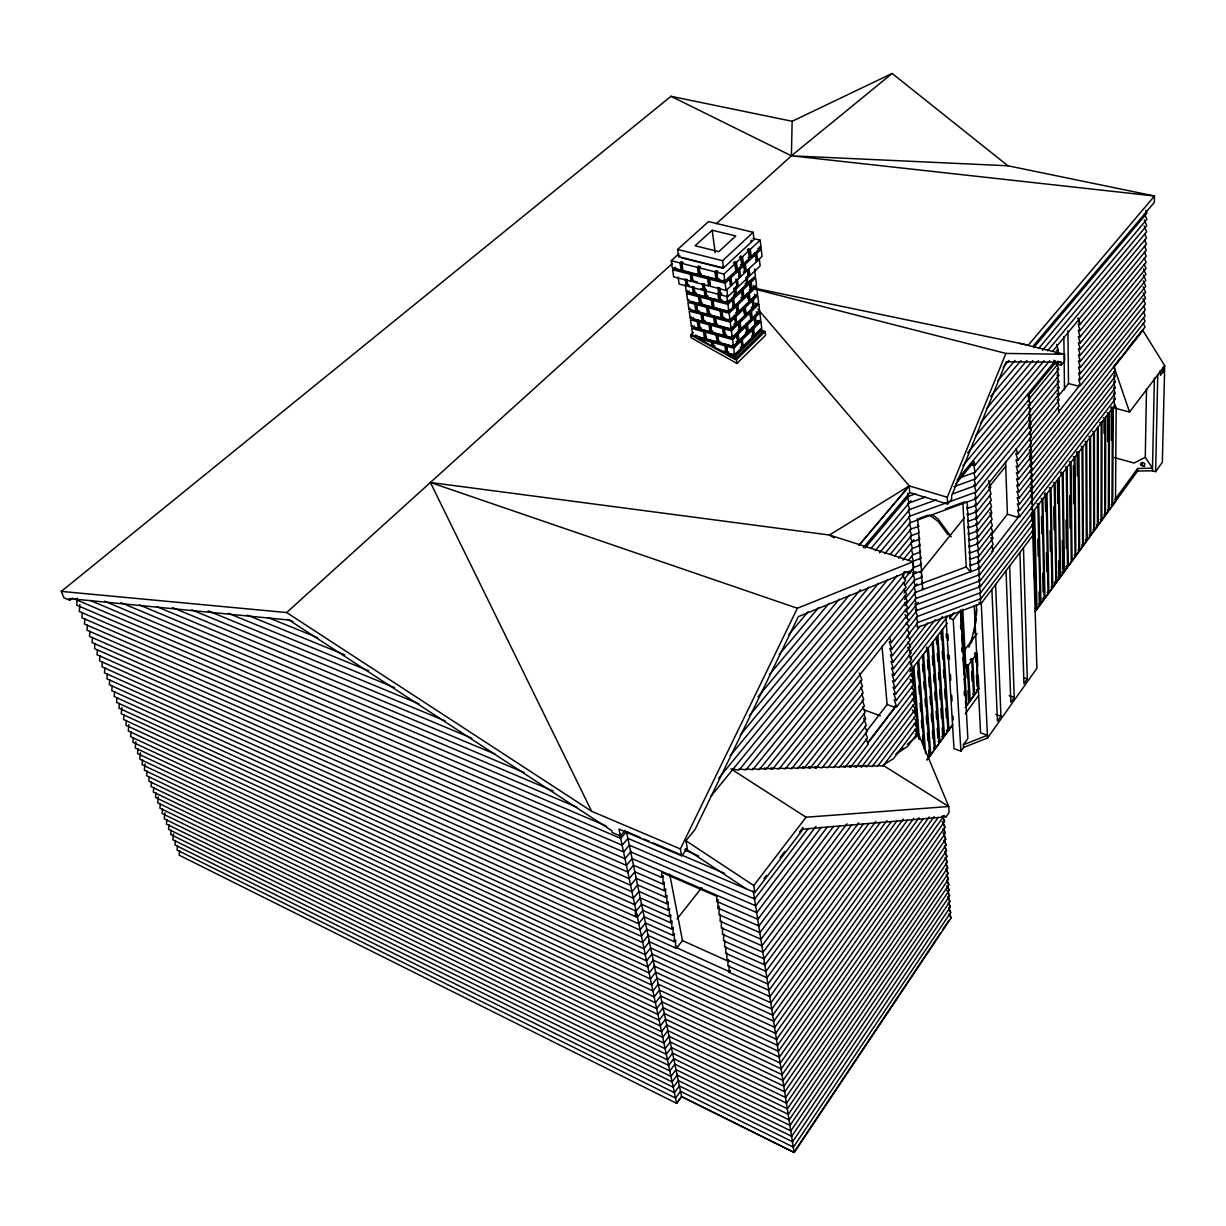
<?xml version="1.0" encoding="UTF-8"?>
<svg xmlns="http://www.w3.org/2000/svg" width="1226" height="1226" viewBox="0 0 1226 1226"><rect width="100%" height="100%" fill="white"/><g stroke="black" fill="none" stroke-linecap="round" stroke-linejoin="round"><path stroke-width="1.5" d="M1096.534 524.759L1098.174 525.234L1098.189 426.878M1100.182 519.747L1101.837 520.222L1101.975 421.943M1104.013 433.207L1104.044 419.936M1103.829 514.767L1105.469 515.242L1105.745 417.039M1107.691 441.59L1107.798 415.062M1107.446 509.817L1109.07 510.292L1109.499 412.166M1111.369 440.502L1111.538 406.863M1111.032 504.882L1112.672 505.357L1113.239 407.308M1127.491 348.996L1142.525 329.886L1164.7 365.654L1129.56 412.028L1115.078 408.227L1113.852 400.304M107.336 673.81L106.892 678.79L635.375 916.573L635.436 909.968M1035.051 611.667L1137.575 471.06L1137.621 468.485L1152.517 468.194L1145.268 457.313L1146.509 388.627M89.942 631.237L89.529 636.386L627.835 872.054L633.49 865.204L661.626 877.448L661.703 872.406L716.842 896.313L716.674 901.401L757.883 919.316L827.458 826.814M92.471 637.397L92.042 642.531L629.229 878.659L634.869 871.809L662.929 884.069L663.067 875.655L661.626 877.448M630.425 850.752L636.233 878.383L664.216 890.658L664.369 882.276L662.929 884.069M1141.973 462.509C1137.345 464.899 1144.563 467.872 1144.915 463.842C1140.9 459.581 1140.778 466.937 1144.869 466.416M1142.126 465.129L1142.172 462.57M97.467 649.657L97.038 654.745L632.003 891.762L637.597 884.911L665.503 897.202L665.657 888.865L664.216 890.658M99.95 655.741L99.521 660.799L633.367 898.244L638.945 891.409L666.775 903.715L666.929 895.409L665.503 897.202M102.432 661.795L101.988 666.821L634.731 904.696L640.279 897.861L668.047 910.182L668.216 901.922L666.775 903.715M635.987 877.54L641.612 904.282L669.319 916.619L669.473 908.389L668.047 910.182M109.773 679.771L109.329 684.736L636.723 922.902L638.777 923.485L644.202 916.726L671.771 929.093L671.925 920.941L670.515 922.734L642.884 910.382L641.367 903.347M112.194 685.702L111.75 690.636L638.056 929.216L640.11 929.783L645.52 923.025L673.013 935.407L673.166 927.3L671.771 929.093M114.616 691.602L114.156 696.521L639.374 935.484L641.428 936.051L646.822 929.293L674.239 941.691L674.407 933.614L673.013 935.407M642.639 909.493L648.11 935.53L675.465 947.943L675.633 939.913L674.239 941.691M1164.7 365.654L1162.34 462.309L1155.628 471.642L1152.455 470.769L1154.386 378.206M730.282 972.08L676.829 947.836L676.859 946.15L675.465 947.943M1033.426 345.839L1154.371 202.305L1154.494 195.991L1007.895 165.771L892.13 73.468L792.149 121.282L791.398 155.809L716.367 223.699M1155.628 471.642L1157.758 374.819M1160.547 371.126L1160.455 375.34L1163.198 371.723L1163.29 367.509M670.515 922.734L670.729 914.826L669.319 916.619M833.649 826.293L758.925 925.998L717.823 908.052L718.053 901.263M719.202 907.914L718.972 914.673L759.951 932.649L839.749 825.818M720.336 914.519L720.122 921.247L760.994 939.254L846.936 823.78M721.47 921.094L721.256 927.791L762.005 945.813L851.748 824.822M722.604 927.622L722.39 934.289L763.032 952.326L858.782 822.799M723.723 934.12L723.509 940.756L764.043 958.809L863.472 823.857M725.899 946.702L725.685 953.292L766.005 971.375L875.793 821.389M727.003 953.077L726.773 959.636L767.001 977.75L880.283 822.462M728.106 959.422L727.876 965.95L767.982 984.08L886.965 820.47M891.317 821.573L768.963 990.378L728.964 972.218L729.194 965.736M724.842 940.511L724.566 946.901L765.009 964.969L868.973 823.412M77.269 598.135L76.732 605.169L620.739 838.415L626.501 831.565L640.508 837.542M79.859 604.479L79.322 611.483L622.18 845.22L627.911 838.385L754.848 892.482L803.122 829.159L946.12 816.807L949.108 812.532L948.725 806.524L918.826 734.788L915.316 733.5M82.295 612.525L81.897 617.751L623.605 851.993L629.321 845.143L754.71 899.026L808.424 828.378M84.855 618.793L84.456 623.988L625.03 858.721L630.716 851.871L626.547 832.056M87.414 625.03L87 630.21L626.44 865.403L632.11 858.568L756.825 912.604L821.175 827.351M94.969 643.543L94.555 648.646L630.624 885.233L636.233 878.383M104.884 667.818L104.455 672.829L636.095 911.117L641.612 904.282M117.006 697.471L116.562 702.375L640.708 941.706L642.746 942.288L648.11 935.53M119.397 703.326L118.937 708.199L642.01 947.897L644.064 948.48L649.412 941.737L647.864 934.626M124.041 714.666L123.581 719.509L646.592 960.847L651.956 954.027L771.874 1009.029L907.424 820.225M126.385 720.428L125.926 725.256L647.88 966.946L653.228 960.111L772.84 1015.174L913.784 818.248M128.883 724.566L128.27 730.957L649.152 973L654.485 966.18L649.152 940.817M131.059 731.876L130.6 736.642L650.424 979.022L655.741 972.203L774.74 1027.357L922.979 818.953M133.389 737.562L132.914 742.312L651.696 985.014L656.983 978.195L775.675 1033.395L929.155 816.976M135.856 741.638L135.212 747.937L652.952 990.96L658.224 984.141L776.61 1039.403L934.151 816.562M138.002 748.841L137.511 753.546L654.194 996.891L659.465 990.072L654.224 965.23M140.438 752.871L139.795 759.124L655.45 1002.776L660.691 995.956L659.573 990.807M142.553 760.013L142.078 764.672L656.676 1008.63L661.902 1001.811L779.399 1057.195L944.572 821.451L942.411 816.21M144.99 763.997L144.331 770.204L657.902 1014.454L663.113 1007.649L780.303 1063.065L944.97 827.366L943.009 822.6M147.074 771.077L146.584 775.706L659.128 1020.247L664.323 1013.442L660.783 996.692M149.327 776.564L148.836 781.177L660.354 1026.009L665.519 1019.189L664.415 1014.117M151.564 782.035L151.059 786.617L661.55 1031.725L666.714 1024.921L783.031 1080.458L946.15 844.913L944.204 840.132M153.786 787.475L153.281 792.042L662.76 1037.426L667.894 1030.622L665.611 1019.863M155.993 792.885L155.503 797.436L663.956 1043.096L669.074 1036.292L667.986 1031.265M158.369 796.777L157.694 802.815L665.151 1048.72L670.239 1041.931L785.697 1097.561L947.315 862.2L945.384 857.418M160.391 803.643L159.886 808.164L666.331 1054.329L671.404 1047.525L669.166 1036.92M162.568 808.991L162.062 813.482L667.511 1059.892L672.568 1053.103L787.444 1108.794L948.081 873.571L946.15 868.774M164.912 812.823L164.238 818.769L668.676 1065.44L673.718 1058.651L671.496 1048.138M166.905 819.596L166.399 824.056L669.84 1070.942L674.867 1064.168L789.176 1119.92L948.832 884.82L946.916 880.038M121.926 707.525L121.205 713.731L645.29 954.732L650.684 947.897L770.909 1002.853L903.24 819.121M169.065 824.868L168.544 829.297L670.99 1076.428L676.016 1069.639L673.794 1059.233M171.196 830.109L170.69 834.523L672.139 1081.884L677.15 1075.095L676.078 1070.206M173.51 833.864L172.82 839.718L673.289 1087.293L678.269 1080.52L791.751 1136.349L949.951 901.508L948.05 896.712M175.456 840.515L174.935 844.898L674.423 1092.688L679.388 1085.929L792.594 1141.774L950.334 907.01L948.434 902.213M177.571 845.695L177.05 850.047L675.557 1098.052L680.507 1091.293L793.437 1147.168L950.702 912.481L948.801 907.684M179.67 850.844L179.149 855.181L676.691 1103.4L681.625 1096.626L676.859 1074.022M863.349 547.685L909.738 492.637L947.652 504.039L947.254 497.266L1005.902 353.425L1064.566 354.283L1064.643 360.888L1061.134 365.179L1054.743 363.54L1053.824 360.291M72.457 598.043L69.729 600.265L69.039 598.579L289.091 620.034L611.759 830.63L612.142 832.469L620.417 836.009L618.946 829.082L681.625 855.809L680.353 848.944L797.375 608.265L913.018 561.723L913.523 568.603L909.615 573.431L904.405 571.745M940.403 933.155L793.881 1152.302L681.533 1096.565L676.614 1103.308L674.147 1091.6M942.533 929.967L948.893 920.45M681.625 1096.626L794.264 1152.532L951.07 917.922L949.798 914.734M677.15 1075.095L790.893 1130.908L949.583 895.976L947.683 891.179M676.016 1069.639L790.034 1125.422L949.215 890.413L947.3 885.616M673.718 1058.651L788.318 1114.373L948.449 879.211L946.533 874.429M671.404 1047.525L786.571 1103.201L947.698 867.901L945.767 863.104M669.074 1036.292L784.809 1091.891L946.932 856.468L944.985 851.687M667.894 1030.622L783.92 1086.19L946.533 850.706L944.602 845.925M665.519 1019.189L782.127 1074.696L945.752 839.09L943.162 832.73M664.323 1013.442L781.223 1068.888L945.353 833.251L943.407 828.47M660.691 995.956L778.479 1051.295L944.173 815.52M659.465 990.072L777.545 1045.364L938.013 817.711M945.89 616.065L953.997 748.626L960.908 751.155L963.544 747.462L987.543 738.006L1036.889 668.308L1032.69 530.827M995.589 584.495L1000.952 716.199L997.458 721.118L991.895 589.354M1009.657 565.952L1014.239 697.441L1010.822 702.268L1006.04 570.734M1023.465 547.777L1027.296 679.02L1023.94 683.771L1019.909 552.451M654.485 966.18L773.79 1021.289L918.964 817.819M963.636 747.492L963.391 744.749L967.85 738.527L960.755 609.812M649.412 941.737L769.943 996.631L896.773 821.098M965.245 713.823L978.578 695.479M941.737 736.78L942.671 735.493L942.166 727.861M1114.955 499.518L1137.621 468.485M952.817 724.474L926.902 760.013L929.798 756.197L922.565 655.328M965.214 707.479L978.731 688.935M928.71 750.419L928.986 754.251L930.749 754.894L934.396 749.898L927.377 649.06M933.584 747.952L935.331 748.611L938.963 743.63L932.158 642.838M938.135 741.715L939.898 742.358L943.499 737.408L936.909 636.662M942.671 735.493L944.434 736.136L948.005 731.217L941.629 630.516M947.177 729.317L948.939 729.96L952.495 725.072M967.927 690.851L968.433 700.199L970.18 700.812L973.643 696.062L971.804 660.507L970.042 659.91L970.946 658.684L972.708 659.281L974.532 694.835L972.8 694.238M974.532 694.835L977.98 690.115L976.202 654.577L974.455 653.979L975.36 652.768L977.107 653.351L977.75 666.454M1035.311 608.602L1036.997 609.153L1040.169 604.816L1037.87 505.342M1039.035 591.851L1039.296 603.146L1040.981 603.698L1044.123 599.376L1041.993 499.978M1043.265 597.721L1044.935 598.257L1048.077 593.966L1046.1 494.63L1044.353 494.124M1047.203 592.327L1048.874 592.863L1051.985 588.587L1050.176 489.327M1051.111 586.963L1052.797 587.484L1055.892 583.239L1054.237 484.055M1055.019 581.614L1056.689 582.151L1059.77 577.921L1058.268 478.799M1058.651 561.002L1058.896 576.312L1060.567 576.833L1063.632 572.634L1062.283 473.573L1060.551 473.083M1062.743 571.025L1064.413 571.546L1067.463 567.362L1066.268 468.393M1066.589 565.768L1068.244 566.289L1071.279 562.136L1070.237 463.229M1074.191 555.347L1075.846 555.853L1078.849 551.746L1078.114 452.992L1076.382 452.517M1077.96 550.183L1079.616 550.689L1082.604 546.597L1082.006 447.919M1081.715 545.049L1083.37 545.539L1086.343 541.478L1085.899 442.877M1085.454 539.93L1087.11 540.421L1090.052 536.375L1089.745 437.851M1089.163 534.842L1090.818 535.333L1093.745 531.318L1093.592 432.855M1092.856 529.785L1094.512 530.276L1097.423 526.276L1097.408 427.889M1098.174 525.234L1101.086 521.249L1101.209 422.955L1099.492 422.495M1101.837 520.222L1104.718 516.269L1104.978 418.051L1103.277 417.591M1105.469 515.242L1108.335 511.303L1108.733 413.162L1107.032 412.718M1109.07 510.292L1111.936 506.369L1112.472 408.304L1110.771 407.86M1112.672 505.357L1115.507 501.465L1116.15 406.817L1115.078 408.227M970.18 700.812L968.279 665.243L966.517 664.645L965.598 665.871L967.36 666.469L969.276 702.054L966.701 705.594L961.506 610.763M967.36 666.469L965.965 668.369L962.747 609.184M968.279 665.243L971.804 660.507M972.708 659.281L976.202 654.577M728.964 972.218L730.344 970.379M963.851 651.098L977.015 633.551M861.863 765.76L866.951 766.648L914.979 703.019L912.343 699.126M866.169 739.002L868.146 744.274L850.767 767.078L849.158 765.744L856.3 766.924L914.044 690.912L911.393 686.775M916.588 622.992L917.477 627.528L981.244 603.391L1033.533 534.521L1032.047 531.256M630.716 851.871L755.768 905.83L815.995 826.339M856.3 766.924L854.706 765.606L861.771 766.786L914.519 697.119L911.868 692.996M867.763 743.37L895.195 707.417L894.704 706.084L896.696 706.804L913.569 684.675L910.014 679.127M907.347 635.896L917.83 622.517L981.015 598.625L1033.411 529.801L1032.139 524.284M839.703 766.342L845.158 767.231L867.518 737.991L865.541 732.688M896.696 706.804L894.168 699.816L896.175 700.521L913.094 678.407L910.412 674.223M906.872 629.857L917.4 616.479L980.739 592.587L1033.273 523.808L1031.556 516.468M763.982 878.613L766.281 875.609M780.073 857.541L784.671 851.518M799.597 831.933L803.045 827.412M868.529 741.73L894.811 707.279M866.506 731.37L887.134 704.506L882 646.179M896.175 700.521L893.631 693.502L895.639 694.207L912.604 672.109L909.937 667.894M960.908 751.155L953.23 619.62L959.682 611.207M906.412 623.789L916.956 610.41L980.448 586.518L1033.12 517.801L1031.832 512.299M754.848 892.482L753.775 885.524L806.034 817.221L948.725 806.524L882.904 765.208L893.616 758.557L916.833 727.401L914.228 723.401M895.639 694.207L893.095 687.158L895.103 687.863L912.129 665.764L909.431 661.534M953.23 619.62L949.675 618.44L953.981 612.847M909.937 671.756L947.284 623.16M1031.495 513.617L1115.093 404.886M915.025 599.238L916.527 604.587L980.187 580.695L1032.966 512.024L1031.679 506.522M925.783 651.895L926.764 650.608L926.534 647.159M895.103 687.863L892.559 680.782L894.566 681.487L911.638 659.404L908.941 655.144M910.244 664.844L947.33 616.77M905.478 611.82L916.083 598.472L979.896 574.565L1115.139 399.216L1113.882 394.619M894.566 681.487L892.007 674.361L894.03 675.082L911.148 652.998L907.547 647.282M991.895 551.302L1018.132 517.418L1017.733 516.146L1019.618 516.713L1032.66 499.84L1031.311 494.078M905.003 605.659L915.638 592.327L970.333 571.791L970.072 570.381L971.084 571.592L979.605 568.404L993.382 550.612L991.773 545.539M910.014 658.623L942.564 616.555M1031.127 502.124L1115.17 393.531L1113.928 388.918M717.823 908.052L719.248 906.213M861.617 693.701L863.763 699.51L810.156 768.181L808.532 766.786L816.164 768.012L864.407 706.023L862.261 700.23M894.03 675.082L891.471 667.925L893.493 668.63L910.657 646.562L907.945 642.255M676.829 947.836L682.468 940.587L669.657 874.046M979.313 562.213L993.121 544.436L990.976 537.647L992.876 538.229L979.022 555.991L970.471 559.179L969.444 557.983L970.777 565.401L979.313 562.213L977.888 556.819M1019.618 516.713L1017.549 510.001L1019.419 510.568L1032.507 493.71L1031.158 487.948M716.674 901.401L718.099 899.562M909.385 652.998L935.177 619.774M1031.204 496.055L1115.216 387.814L1113.959 383.186M893.493 668.63L890.919 661.442L892.942 662.147L910.167 640.095L907.439 635.758M1019.419 510.568L1017.365 503.825L1019.235 504.392L1032.353 487.55L1030.989 481.803M908.941 647.037L927.745 622.885M1030.009 491.549L1115.246 382.083L1113.99 377.439M797.85 767.353L804.087 768.35L863.135 692.981L860.974 687.142M892.942 662.147L890.367 654.929L892.39 655.634L909.677 633.581L906.933 629.229M970.471 559.179L969.138 551.731L970.149 552.941L978.731 549.754L992.616 531.992L990.991 526.858M1019.235 504.392L1017.166 497.633L1019.051 498.185L1032.2 481.358L1030.836 475.627M909.539 639.696L920.113 626.149M991.359 534.751L1007.404 514.215L1005.55 461.405M1030.637 484.684L1115.277 376.321L1114.02 371.662M1030.545 472.592L1144.992 327.036L1143.245 323.112M892.39 655.634L889.8 648.37L891.854 649.075L909.171 627.053L906.428 622.67M1030.683 478.538L1115.323 370.543L1114.311 366.804L1143.506 329.671M970.149 552.941L968.816 545.447L969.843 546.658L978.44 543.47L992.355 525.724L990.731 520.575M1019.051 498.185L1016.967 491.396L1018.867 491.948L1032.047 475.136L1030.683 469.42M1030.392 466.646L1145.099 321.258L1143.536 317.917M677.058 918.979L701.808 887.563M969.843 546.658L968.494 539.149L969.521 540.344L978.149 537.157L992.095 519.426L989.918 512.529M1018.867 491.948L1016.783 485.128L1018.668 485.68L1031.894 468.884L1030.514 463.167M1114.511 369.179L1113.622 366.635L1120.564 357.823M905.953 617.95L918.335 602.318M1030.238 460.93L1145.191 315.71L1143.429 311.741M969.521 540.344L968.172 532.804L969.199 534L977.858 530.812L991.849 513.096L990.21 507.901M1018.668 485.68L1016.584 478.845L1018.484 479.381L1031.725 462.616L1030.361 456.9M891.854 649.075L889.248 641.796L891.287 642.501L908.665 620.479L905.003 614.594M1030.085 454.938L1145.299 309.871L1143.521 305.887M969.199 534L967.85 526.429L968.877 527.624L977.551 524.437L991.589 506.752L989.934 501.526M1018.484 479.381L1016.385 472.516L1018.285 473.052L1031.572 456.302L1030.192 450.601M1031.02 447.536L1059.264 412.089L1057.869 407.216M1059.019 411.369L1079.033 386.267L1078.681 385.056L1080.443 385.516L1145.39 304.017L1143.03 298.669M968.877 527.624L967.529 520.039L968.555 521.234L977.26 518.031L991.313 500.361L989.673 495.12M1018.285 473.052L1016.185 466.156L1018.101 466.708L1031.418 449.957L1030.039 444.272M904.527 599.483L917.002 583.867M1030.867 441.467L1059.187 406.067L1057.318 399.553M1080.443 385.516L1078.65 379.064L1080.412 379.524L1145.498 298.133L1143.122 292.769M968.555 521.234L967.207 513.602L968.233 514.797L976.953 511.594L991.052 493.94L988.861 486.921M1018.101 466.708L1015.986 459.781L1017.902 460.317L1031.25 443.597L1029.871 437.912M766.02 768.181L772.579 769.192L907.148 600.541L904.374 596.051M904.037 593.261L914.734 579.929L922.243 577.139L921.17 571.531M920.266 572.68L964.218 517.924M989.167 486.845L1005.795 466.125M1030.714 435.383L1059.095 400.013L1057.226 393.469M1080.412 379.524L1078.604 373.056L1080.367 373.501L1145.59 292.232L1143.214 286.838M968.233 514.797L966.87 507.135L967.912 508.315L976.647 505.127L990.792 487.488L988.585 480.439M1017.902 460.317L1015.787 453.359L1017.703 453.896L1031.097 437.192L1029.702 431.521M759.415 768.35L766.051 769.376L906.627 593.828L903.853 589.308M635.375 916.205L637.443 917.14L642.884 910.382M904.742 585.522L916.113 571.408M1030.56 429.284L1059.003 393.944L1057.594 389.025M1080.367 373.501L1078.558 367.018L1080.336 367.463L1145.697 286.302L1143.322 280.877M1057.854 396.764L1068.49 383.539L1067.923 330.759M884.957 553.508L910.566 522.598L976.34 498.63L1030.928 430.77L1029.181 423.598M904.267 579.239L913.83 567.408L921.37 564.619L920.22 558.596M1029.212 424.61L1058.927 387.845L1057.502 382.895M1080.336 367.463L1078.512 360.95L1080.29 361.394L1145.789 280.34L1143.414 274.9M681.625 855.809L687.372 848.698L685.916 840.745L695.019 829.527L798.325 616.663L909.447 571.147L909.615 573.431M879.517 552.834L910.09 516.069L976.034 492.086L1030.775 424.303L1029.012 417.147M635.375 916.573L636.8 914.795M902.581 574.412L904.972 571.454M1029.058 418.434L1058.835 381.715L1057.41 376.75M1080.29 361.394L1078.482 354.85L1080.259 355.31L1145.896 274.363L1143.506 268.892M952.51 493.955L975.727 485.527L1030.606 417.805L1029.288 412.457M903.945 574.871L745.944 769.913L739.109 768.871M953.92 486.707L975.421 478.922L1030.438 411.277L1029.12 405.944M897.064 575.822L739.079 770.097L732.566 769.116M958.947 478.125L975.114 472.286L1030.284 404.733L1027.97 395.431M710.728 796.502L887.839 579.53M908.098 560.68L912.91 554.765L920.481 551.976L919.04 544.39L920.036 545.601L912.45 548.405L902.796 560.205M1028.905 412.243L1058.743 375.57L1057.318 370.574M1080.259 355.31L1078.436 348.736L1080.213 349.18L1146.003 268.356L1144.21 264.234M947.652 504.039L951.728 499.028L951.56 495.932L1006.194 361.823L1061.103 362.145L1061.134 365.179M1028.737 406.005L1058.651 369.378L1056.751 362.712M1080.213 349.18L1078.39 342.59L1080.183 343.035L1146.095 262.318L1144.302 258.18M955.912 483.81L974.026 461.773L972.984 461.482L975.114 472.286M969.536 465.957L973.137 464.669L975.114 465.236L1029.825 398.496L1028.813 395.094L1054.743 363.54M898.673 558.228L913.83 539.731M1029.779 398.297L1058.574 363.172M1080.183 343.035L1078.344 336.414L1080.137 336.859L1146.203 256.265L1144.394 252.112M718.681 778.28L878.444 583.346M730.206 755.768L868.882 587.223M894.536 556.206L911.516 535.563L919.148 532.774L917.692 525.096L918.703 526.306L911.041 529.096L890.367 554.137M957.108 480.04L1055.264 360.75M1080.137 336.859L1078.298 330.208L1080.091 330.652L1146.31 250.181L1144.502 245.997M740.32 735.033L860.422 589.645M962.9 465.834L1049.732 360.705M1055.984 353.578L1058.39 350.667L1056.628 344.445M749.285 715.723L849.312 595.131M967.605 452.961L1044.138 360.659M1052.567 351.28L1146.509 237.936L1144.701 233.722M758.005 696.766L839.304 599.131M975.758 435.95L1038.453 360.628M1047.571 350.835L1146.617 231.775L1144.195 226.12M980.432 423.139L1032.721 360.582M875.257 550.643L909.615 509.51L936.419 499.779M1042.544 350.329L1146.724 225.584L1144.302 219.914M870.996 548.42L911.025 500.652M1038.728 348.322L1146.831 219.362L1144.394 213.661M769.269 674.806L829.082 603.284M865.112 548.022L908.65 496.285L915.837 493.68M1033.656 347.74L1146.938 213.125L1145.712 210.259M779.292 654.408L818.662 607.529M986.332 408.886L1026.898 360.536M788.839 634.624L808.179 611.682M620.417 836.009L625.214 830.308M990.715 396.442L1021.013 360.49M858.782 545.478L909.248 485.91L947.254 497.266M997.841 380.796L1015.036 360.459M859.763 544.39L909.248 485.91L757.852 309.121M1003.113 367.34L1008.998 360.413M690.667 335.02L734.88 359.279L763.323 331.066L765.116 331.541L765.576 335.311L736.933 363.432L691.066 337.717L690.667 335.02L693.426 332.399M759.017 330.606L734.205 355.142L733.976 353.379M734.88 347.05L727.907 345.134L726.742 346.268L727.662 353.103L734.635 355.019L742.052 347.678L741.178 340.859L739.37 340.368L733.071 346.56L732.841 344.782M741.393 346.054L743.201 346.544L753.331 336.522L752.488 329.717L750.68 329.227L740.519 339.234L742.328 339.725L752.488 329.717M757.975 322.055L751.814 328.108L752.672 334.913L754.465 335.403L761.729 328.216L760.902 321.427L757.438 320.507M734.864 356.797L727.631 354.789L735.156 359.003L734.864 356.797L761.944 329.978L762.204 332.169M734.635 355.019L733.73 348.199L741.178 340.859M754.465 335.403L753.622 328.599L760.902 321.427M727.355 355.065L728.78 353.655L736.014 355.647M725.853 352.598L727.018 351.464L726.099 344.644L714.39 341.441L713.225 342.56L713.854 347.081L725.853 352.598L724.934 345.778L726.099 344.644M733.746 338.407L719.049 334.407L717.884 335.541L718.834 342.391L733.485 346.422L737.96 342.023L737.056 335.158L735.232 334.667L731.922 337.901L731.692 336.123L733.5 336.614M737.301 340.399L739.109 340.889L747.201 332.936L746.327 326.07L744.519 325.595L736.397 333.533L737.071 338.683M748.335 331.802L755.201 325.043L754.358 318.208L752.549 317.733L745.653 324.476L746.527 331.326L748.335 331.802L747.477 324.951L754.358 318.208M754.542 323.449L756.335 323.94L760.687 319.649L759.859 312.814L756.212 311.864M727.662 353.103L728.811 351.954M736.933 363.432L736.443 359.708L765.116 331.541M733.485 346.422L732.581 339.541L737.056 335.158M739.109 340.889L738.205 334.024L746.327 326.07M756.335 323.94L755.492 317.09L759.859 312.814M754.772 315.557L756.917 313.458M732.596 329.687L725.577 327.802L724.397 328.936L725.332 335.847L732.336 337.748L739.83 330.422L738.926 323.526L737.117 323.036L730.773 329.196L730.527 327.403L732.351 327.894M740.979 329.304L751.186 319.312L750.327 312.415L748.519 311.94L738.267 321.902L739.171 328.813L740.979 329.304L740.09 322.392L750.327 312.415M757.668 305.274L755.86 304.799L749.653 310.837L750.511 317.718L752.335 318.193L759.645 311.036L758.802 304.171L755.323 303.266M723.524 335.357L724.689 334.223L723.754 327.311L711.984 324.139L710.819 325.273L711.785 332.169L723.524 335.357L722.589 328.445L723.754 327.311M717.026 341.901L718.191 340.767L717.256 333.916L706.467 330.989L705.287 332.108L706.268 338.958L717.026 341.901L716.076 335.05L717.256 333.916M731.432 320.936L716.658 316.982L715.494 318.116L716.444 325.059L731.186 329.028L735.692 324.66L734.772 317.703L732.949 317.212L729.608 320.446L729.363 318.637L731.202 319.128M735.018 323.036L736.841 323.526L744.994 315.603L744.121 308.661L742.297 308.186L734.113 316.078L734.573 319.557M746.144 314.484L753.07 307.741L752.212 300.814L750.389 300.339L743.446 307.067L744.335 313.994L746.144 314.484L745.27 307.542L752.212 300.814M754.205 306.638L758.587 302.378L757.745 295.451L753.362 299.711L754.205 306.638L752.396 306.163M713.854 347.081L715.019 345.947M725.332 335.847L726.497 334.713M718.834 342.391L719.999 341.257M732.336 337.748L731.432 330.836L738.926 323.526M752.335 318.193L751.477 311.312L758.802 304.171M712.597 340.951L713.164 344.904L712 346.038L711.432 342.069L712.597 340.951L699.816 337.441L695.372 334.943M752.626 298.194L754.802 296.094L754.572 294.286M752.641 278.501L749.362 281.643L750.235 288.662L752.059 289.121L751.186 282.118L755.614 277.873L756.473 284.876L728.443 311.634L723.217 310.255L722.037 311.373L722.972 318.377L730.022 320.262L737.562 312.967L736.657 305.964L734.834 305.489M748.151 294.914L737.822 304.845L735.998 304.37L736.903 311.358L738.726 311.833L749.009 301.887L748.151 294.914L746.327 294.439M750.159 300.784L757.53 293.658L756.687 286.7L749.301 293.811L750.159 300.784L748.35 300.309M731.186 329.028L730.267 322.07L734.772 317.703M736.841 323.526L735.937 316.569L744.121 308.661M716.444 325.059L717.624 323.925M709.977 331.679L711.157 330.545L710.191 323.664L700.307 320.997L699.126 322.116L700.123 328.997L709.977 331.679L709.011 324.783L710.191 323.664M730.022 320.262L729.102 313.243L736.657 305.964M692.445 335.51L704.475 338.468L705.655 337.334L704.674 330.499L694.667 327.786L694.406 326.009M711.785 332.169L712.95 331.035M704.475 338.468L703.509 331.618L704.674 330.499M698.376 338.836L699.816 337.441M721.149 317.886L722.329 316.752L721.378 309.764L709.563 306.638L708.367 307.757L709.348 314.745L721.149 317.886L720.214 310.898L721.378 309.764M714.635 324.568L715.815 323.449L714.85 316.507L704.015 313.611L702.82 314.73L703.816 321.656L714.635 324.568L713.67 317.626L714.85 316.507M722.972 318.377L724.152 317.243M727.922 304.37L732.474 300.018L730.635 299.542L727.263 302.761L714.252 299.343L713.057 300.477L714.022 307.511L728.857 311.419L727.922 304.37L713.057 300.477M733.638 298.899L741.883 291.022L740.044 290.547L731.799 298.424L733.638 298.899L734.558 305.948L732.734 305.458M742.098 296.462L743.937 296.937L743.048 289.903L750.036 283.206L748.212 282.746L741.209 289.428L741.883 294.7M709.348 314.745L710.528 313.611M703.816 321.656L704.981 320.538M698.514 320.522L697.333 321.641L690.453 319.771L691.464 326.637L698.33 328.507L699.51 327.388L698.514 320.522L693.41 319.143L693.15 317.35M700.123 328.997L701.287 327.878M719.631 293.596L720.597 300.676L727.677 302.546L735.278 295.282L734.359 288.187M733.93 288.371L734.619 293.688L736.443 294.163L746.818 284.248L745.929 277.183M746.144 282.685L747.967 283.145L755.4 276.049L754.542 269M705.9 290.026L706.881 297.09L718.758 300.201L719.938 299.083L719.218 293.765M691.464 326.637L692.629 325.518M712.214 307.021L713.394 305.902L712.429 298.868L701.517 296.018L700.322 297.136L701.318 304.14L712.214 307.021L711.233 299.987L712.429 298.868M720.597 300.676L721.777 299.558M707.54 314.254L708.72 313.136L707.739 306.163L697.809 303.527L696.613 304.646L697.625 311.603L707.54 314.254L706.559 307.282L707.739 306.163M702.207 313.136L701.027 314.254L689.181 311.082L690.192 317.994L702.008 321.181L703.188 320.047L702.207 313.136L692.154 310.439M719.693 287.742L720.658 294.884L727.784 296.738L737.132 287.834L736.213 280.693M736.55 286.256L738.313 286.715L748.718 276.815L747.829 269.689M747.462 269.919L748.121 275.268L749.868 275.697L760.135 265.935L759.292 258.824M704.138 283.727L705.134 290.838L718.819 294.409L720.827 292.462M720.658 294.884L721.792 293.811L719.953 293.336L719.233 287.972M739.401 277.827L738.496 270.639L736.642 270.18L724.505 281.597L710.666 278.057L709.471 279.191L710.452 286.363L726.114 290.424L762.066 256.357L761.223 249.2L757.76 248.357M726.114 290.424L725.164 283.206L729.776 278.854L727.922 278.379M730.052 284.447L731.907 284.922L730.972 277.735L738.496 270.639M738.726 276.233L740.581 276.708L739.676 269.521L744.213 265.245L742.358 264.785L737.378 269.597L735.523 269.138L734.589 261.904L736.458 262.364L741.332 257.797L739.462 257.337L740.642 256.234L742.512 256.694L749.117 250.487L747.262 250.043L748.442 248.939L750.297 249.399L760.151 240.158L753.025 238.442M745.393 264.142L743.538 263.667L744.427 270.839L746.282 271.298L745.393 264.142L755.599 254.502L753.76 254.043M755.783 260.096L757.622 260.556L756.764 253.414L761.223 249.2M696 303.052L694.82 304.171L687.893 302.332L688.905 309.289L695.816 311.128L697.012 310.009L696 303.052L690.882 301.688M690.192 317.994L691.372 316.875M697.625 311.603L698.805 310.484M694.069 286.945L695.096 293.995L705.057 296.615L706.253 295.497L705.272 288.432L703.31 290.363L687.939 286.363L686.897 279.267M723.049 280.861L724.26 279.727L724.505 281.597M688.905 291.39L686.606 293.535L687.633 300.523L699.525 303.665L700.705 302.546L699.709 295.543L689.594 292.891L689.334 291.068M706.881 297.09L708.076 295.972M740.642 256.234L741.561 263.452L743.416 263.912L760.994 247.346L760.151 240.158M701.318 304.14L702.513 303.021M705.134 290.838L706.268 289.78L704.444 289.305L703.693 283.972M734.589 261.904L733.424 262.992L735.293 263.452L723.953 274.088L724.918 281.336L717.731 279.497L718.942 278.379M688.905 309.289L690.1 308.17M681.35 257.751L723.141 268.295L754.051 239.53L753.178 232.296L708.551 221.584L677.595 249.46L678.652 256.678L723.555 268.004L722.589 260.724L753.178 232.296M708.613 285.888L709.823 284.769L708.827 277.582L693.288 273.613L692.077 274.731L693.119 281.888L708.613 285.888L707.617 278.716L708.827 277.582M678.913 253.767L671.235 260.694L672.323 267.866L681.135 270.134L680.078 262.931L681.288 261.828L683.112 262.287L681.901 263.406L682.943 270.594L698.422 274.547L697.395 267.345L698.605 266.226L700.444 266.686L699.234 267.804L700.261 275.022L715.877 279.022L717.087 277.904L716.107 270.655L717.961 271.13L716.766 272.264L717.731 279.497M699.525 303.665L698.514 296.661L699.709 295.543M715.877 279.022L714.896 271.789L716.107 270.655M688.782 285.566L685.303 284.662L686.33 291.711L693.288 293.535L694.483 292.416L693.717 287.129M687.633 300.523L688.813 299.42M695.096 293.995L696.276 292.891M686.33 291.711L687.525 290.593M674.944 267.59L672.599 269.72L673.672 276.861L691.295 281.413L692.491 280.294L691.464 273.137L675.618 269.076L675.342 267.222M700.261 275.022L701.456 273.904M678.116 276.999L679.173 284.08L686.131 285.903L687.265 284.846L686.499 279.513M698.422 274.547L699.632 273.429L698.605 266.226M691.295 281.413L690.253 274.256L691.464 273.137M681.135 270.134L682.346 269.015L681.288 261.828M712.199 230.258L695.096 245.752L718.804 251.636L735.784 235.974L712.199 230.258L715.202 252.663M678.652 256.678L679.863 255.575M69.729 600.265L63.936 597.782L61.3 591.407L286.654 612.556L672.476 263.406M897.08 752.779L902.872 747.983M907.24 744.366L918.826 734.788L919.163 739.247M892.13 73.468L791.398 155.809L671.02 96.318L61.3 591.407M895.731 754.358L907.715 746.312L917.293 733.424L914.688 729.439M1145.268 457.313L1134.142 463.03L1114.434 457.589M921.983 583.407L966.241 566.902L970.333 571.791M922.243 577.139L921.247 575.913L922.672 583.346L915.194 586.135L913.661 580.726M920.481 551.976L919.5 550.75L920.925 558.305L913.37 561.11L911.837 555.593M918.443 533.08L919.592 539.195L911.975 541.999L910.32 536.053M919.04 518.475L927.837 515.257M945.445 508.851L964.816 501.786M925.262 497.082L909.14 502.905L907.455 496.821M1137.575 471.06L1152.455 470.769M1019.296 343.265L1064.566 354.283M1007.895 165.771L791.398 155.809L1154.494 195.991L1028.323 345.134L755.461 288.386M680.353 848.944L591.668 811.305L430.387 482.477L829.42 535.026L913.018 561.723M752.733 768.518L759.43 769.545L906.121 587.07L903.332 582.534M745.96 768.702L752.733 769.729L905.6 580.296L902.796 575.73M778.985 767.844L785.406 768.855L908.159 613.874L905.416 609.429M772.549 768.012L779.031 769.024L907.654 607.222L904.895 602.763M791.644 767.522L797.942 768.503L862.491 686.407L860.315 680.537M785.345 767.675L791.705 768.671L861.847 679.802L859.334 673.013M810.156 768.181L802.448 766.955L804.087 768.35M822.355 766.786L827.964 767.691L865.663 718.911L863.656 713.532M816.056 766.878L822.094 767.859L865.035 712.475L862.889 706.712M833.987 766.48L839.488 767.384L866.905 731.661L864.912 726.328M828.194 766.633L833.772 767.537L866.292 725.302L863.625 718.16M845.358 766.189L850.767 767.078M877.724 765.346L882.843 766.219L916.374 721.348L913.753 717.333M872.437 765.484L877.601 766.357L915.914 715.279L912.405 709.869M867.088 765.622L872.299 766.495L915.439 709.164L912.803 705.088M671.02 96.318L792.149 121.282M759.155 246.901L760.994 247.346M756.764 253.414L754.909 252.954L755.354 256.525M748.151 257.245L750.005 257.705L749.117 250.487M740.381 264.555L742.236 265.031L741.332 257.797M677.595 249.46L722.589 260.724M1159.934 370.896L1163.198 371.723M739.676 269.521L737.822 269.061L738.282 272.647M1056.567 350.207L1058.39 350.667M743.262 271.942L745.117 272.417L744.213 265.245M746.956 276.371L748.718 276.815M1115.323 370.543L1129.56 412.028M671.235 260.694L680.078 262.931M681.901 263.406L697.395 267.345M699.234 267.804L714.896 271.789M716.766 272.264L723.953 274.088M749.362 281.643L751.186 282.118M730.972 277.735L729.118 277.26L729.577 280.861M735.631 279.13L737.393 279.574L738.313 286.715M1057.456 361.226L1061.103 362.145M1113.576 375.892L1115.277 376.321M744.979 283.788L746.818 284.248M755.185 289.213L1005.902 353.425M1113.545 381.654L1115.246 382.083M672.599 269.72L690.253 274.256M692.077 274.731L707.617 278.716M709.471 279.191L725.164 283.206M749.086 289.765L750.91 290.225L750.036 283.206M1056.858 368.919L1058.651 369.378M735.37 287.39L737.132 287.834M741.209 289.428L743.048 289.903M1113.499 387.385L1115.216 387.814M749.301 293.811L747.477 293.336L748.121 298.562M690.33 280.156L697.165 281.919M1056.95 375.095L1058.743 375.57M751.538 299.236L753.362 299.711M1113.469 393.086L1115.17 393.531M733.439 294.807L735.278 295.282M740.948 297.581L742.772 298.056L741.883 291.022M1068.49 383.539L1079.033 386.267M687.265 284.846L689.073 285.306M700.736 288.677L704.076 289.551L705.057 296.615M1057.042 381.255L1058.835 381.715M1113.438 398.772L1115.139 399.216M728.857 301.412L727.018 300.922L727.263 302.761M751.262 307.266L753.07 307.741M1057.134 387.385L1058.927 387.845M743.446 307.067L745.27 307.542M686.606 293.535L698.514 296.661M700.322 297.136L711.233 299.987M749.653 310.837L751.477 311.312M728.198 309.81L730.037 310.301M755.492 317.09L753.683 316.614L754.113 320.032M735.738 312.477L737.562 312.967M696.613 304.646L706.559 307.282M708.367 307.757L720.214 310.898M722.037 311.373L729.102 313.243M734.113 316.078L735.937 316.569M1027.802 394.833L1028.813 395.094M738.267 321.902L740.09 322.392M745.653 324.476L747.477 324.951M702.82 314.73L713.67 317.626M715.494 318.116L730.267 322.07M751.814 328.108L753.622 328.599M733.868 324.17L735.692 324.66M738.006 329.947L739.83 330.422M745.393 332.445L747.201 332.936M751.538 336.031L753.331 336.522M699.126 322.116L709.011 324.783M710.819 325.273L722.589 328.445M724.397 328.936L731.432 330.836M736.397 333.533L738.205 334.024M1092.672 431.368L1094.374 431.828L1094.512 530.276M703.509 331.618L691.725 328.415L692.721 335.234M705.287 332.108L716.076 335.05M717.884 335.541L732.581 339.541M1088.826 436.349L1090.542 436.824L1090.818 535.333M736.136 341.533L737.96 342.023M1084.979 441.36L1086.696 441.835L1087.11 540.421M740.243 347.188L742.052 347.678M711.432 342.069L698.651 338.56L712 346.038M713.225 342.56L724.934 345.778M726.742 346.268L733.73 348.199M1081.087 446.402L1082.819 446.877L1083.37 545.539M734.88 359.279L736.443 359.708M1073.271 456.562L1075.003 457.037L1075.846 555.853M1069.333 461.681L1071.049 462.171L1072.06 561.064L1075.079 556.926L1074.191 458.095M1065.363 466.83L1067.095 467.321L1068.244 566.289M1053.333 482.462L1055.065 482.967L1056.689 582.151M1049.272 487.733L1051.019 488.239L1052.797 587.484M1041.089 498.369L1042.836 498.875L1044.935 598.257M1036.966 503.717L1038.713 504.238L1040.981 603.698M1007.404 514.215L1018.132 517.418M1065.792 566.856L1067.463 567.362M1061.961 572.113L1063.632 572.634M1058.099 577.4L1059.77 577.921M1054.222 582.718L1055.892 583.239M1042.437 598.84L1044.123 599.376M1038.483 604.28L1040.169 604.816M978.808 602.594L981.244 603.391L987.543 738.006M1023.925 677.871L1027.296 679.02M430.387 482.477L797.375 608.265M1009.151 695.678L1014.239 697.441M976.248 689.518L977.98 690.115M995.834 714.39L1000.952 716.199M887.134 704.506L895.195 707.417M946.257 730.589L948.005 731.217M963.391 744.749L987.405 735.293L980.555 732.826L974.256 605.966M864.407 709.992L880.345 715.8M928.036 755.538L929.798 756.197M943.009 815.612L946.12 816.807M287.65 619.391L292.876 621.505M268.249 617.643L317.687 637.704M247.315 615.13L344.751 654.868M228.373 613.322L368.842 670.883M208.175 610.885L394.649 687.648M191.854 609.904L418.955 703.847M172.33 607.514L445.283 720.949M156.667 606.609L471.872 738.205M139.58 605.016L495.181 754.159M121.037 602.702L524.038 772.487M104.562 601.154L553.156 790.985M684.598 849.97L698.605 855.917M90.157 600.372L577.247 807.413M644.002 839.028L649.259 841.266M652.753 842.768L724.551 873.341M74.142 598.84L606.609 826.155M682.468 940.587L728.949 961.536M760.089 329.273L763.323 331.066M724.29 351.142L728.78 353.655M834.232 537.816L829.42 535.026L909.248 485.91L909.738 492.637M730.941 768.871L806.034 817.221M286.654 612.556L591.668 811.305M685.916 840.745L753.775 885.524M685.472 848.653L745.99 888.697M932.158 514.629L938.166 519.073L951.238 536.911M929.323 514.951L938.334 521.617L948.005 534.858M865.357 765.33L866.951 766.648M860.177 765.468L861.771 766.786M843.549 765.898L845.158 767.231M814.539 766.633L816.164 768.012M770.924 767.752L772.579 769.192M764.38 767.92L766.051 769.376M970.777 565.401L969.766 564.19L971.084 571.592M918.596 537.984L919.592 539.195M919.929 557.094L920.925 558.305M921.37 564.619L920.374 563.393L921.799 570.887L914.289 573.691L912.757 568.22M922.672 583.346L921.691 582.12L923.101 589.537L922.121 588.296M948.648 908.251L950.702 912.481M949.016 913.722L951.07 917.922M946.84 890.26L949.583 895.976M947.897 897.233L949.951 901.508M948.28 902.75L950.334 907.01M946.763 880.498L948.832 884.82M947.146 886.107L949.215 890.413M945.982 869.203L948.081 873.571M946.38 874.858L948.449 879.211M945.215 857.786L947.315 862.2M945.598 863.502L947.698 867.901M944.418 846.247L946.533 850.706M944.817 852.024L946.932 856.468M943.223 828.73L945.353 833.251M943.637 834.6L945.752 839.09M944.035 840.438L946.15 844.913M942.426 816.884L944.572 821.451M942.12 821.313L944.97 827.366M1144.609 239.867L1146.417 244.066L1080.06 324.415L1078.252 323.986L1080.091 330.652M1031.403 513.326L1033.12 517.801M1031.556 519.165L1033.273 523.808M1031.71 525.172L1033.411 529.801M1031.25 507.319L1032.966 512.024M1030.208 487.366L1032.507 493.71M1030.943 495.105L1032.66 499.84M1031.097 501.235L1032.813 505.94L1031.526 500.453M1030.3 470.324L1032.047 475.136M1030.468 476.562L1032.2 481.358M1030.622 482.768L1032.353 487.55M1029.227 449.789L1031.572 456.302M1029.396 456.133L1031.725 462.616M1030.147 464.056L1031.894 468.884M1029.488 438.663L1031.25 443.597M1029.656 445.069L1031.418 449.957M1028.997 419.307L1030.775 424.303M1029.15 425.79L1030.928 430.77M1029.319 432.242L1031.097 437.192M889.494 637.443L891.287 642.501M1028.491 399.661L1030.284 404.733M1028.062 404.565L1030.438 411.277M1028.829 412.794L1030.606 417.805M991.252 533.111L992.876 538.229M974.026 461.773L975.114 465.236M979.896 599.07L981.244 603.391M1016.124 448.655L1017.703 453.896M914.964 603.575L916.956 610.41M914.121 586.932L915.638 592.327M914.581 593.093L916.083 598.472M915.393 609.399L917.4 616.479M916.343 617.214L917.83 622.517M911.362 549.248L912.91 554.765M912.803 563.761L913.83 567.408M912.711 572.68L914.734 579.929M908.42 510.031L910.09 516.069M908.895 516.59L910.566 522.598M909.37 523.104L911.041 529.096M909.845 529.601L911.516 535.563M910.795 542.474L912.45 548.405M907.807 493.22L908.65 496.285M907.93 503.442L909.615 509.51M978.593 579.699L980.448 586.518M978.869 585.522L980.739 592.587M979.62 593.353L981.015 598.625M976.831 542.49L978.731 549.754M977.597 550.566L979.022 555.991M977.72 561.232L979.605 568.404M978.011 567.408L979.896 574.565M978.302 573.569L980.187 580.695M975.314 510.629L977.26 518.031M975.62 517.065L977.551 524.437M975.927 523.471L977.858 530.812M976.233 529.831L978.149 537.157M976.524 536.176L978.44 543.47M973.858 472.853L975.421 478.922M974.164 479.473L975.727 485.527M974.088 484.561L976.034 492.086M974.793 492.622L976.34 498.63M974.701 497.664L976.647 505.127M975.007 504.162L976.953 511.594M635.85 910.152L637.443 917.14M619.697 833.649L620.739 838.415M620.448 837.312L629.229 878.659M629.015 877.816L636.095 911.117M636.892 914.826L638.777 923.485M638.547 922.58L644.064 948.48M645.045 953.782L651.696 985.014M651.435 984.034L659.128 1020.247M658.868 1019.22L666.331 1054.329M666.055 1053.272L674.423 1092.688M643.803 947.56L645.29 954.732M758.388 924.726L759.951 932.649M759.43 931.362L760.994 939.254M760.457 937.967L762.005 945.813M761.545 944.832L763.032 952.326M762.557 951.345L764.043 958.809M764.166 962.119L766.005 971.375M763.568 957.767L765.009 964.969M765.53 970.364L767.001 977.75M766.526 976.724L767.982 984.08M767.522 983.053L768.963 990.378M768.503 989.336L769.943 996.631M769.468 995.589L770.909 1002.853M770.449 1001.795L771.874 1009.029M771.399 1007.971L772.84 1015.174M772.365 1014.101L773.79 1021.289M773.315 1020.201L774.74 1027.357M774.265 1026.269L775.675 1033.395M775.215 1032.307L776.61 1039.403M776.15 1038.299L777.545 1045.364M777.069 1044.261L778.479 1051.295M778.004 1050.192L779.399 1057.195M778.924 1056.076L780.303 1063.065M779.843 1061.946L781.223 1068.888M780.747 1067.769L782.127 1074.696M781.652 1073.562L783.031 1080.458M782.556 1079.309L783.92 1086.19M783.445 1085.041L784.809 1091.891M784.333 1090.742L785.697 1097.561M785.222 1096.396L786.571 1103.201M786.096 1102.021L787.444 1108.794M786.969 1107.63L788.318 1114.373M787.843 1113.193L789.176 1119.92M788.701 1118.725L790.034 1125.422M789.559 1124.242L790.893 1130.908M790.418 1129.713L791.751 1136.349M791.276 1135.153L792.594 1141.774M792.119 1140.563L793.437 1147.168M792.961 1145.958L794.264 1152.532M753.116 890.934L754.71 899.026M754.189 897.784L755.768 905.83M755.247 904.573L756.825 912.604M756.304 911.332L757.883 919.316M757.346 918.059L758.925 925.998M917.247 518.598L918.703 526.306M918.887 539.501L920.036 545.601M966.824 502.17L967.912 508.315M685.089 278.808L686.131 285.903M692.261 286.486L693.288 293.535M694.82 304.171L695.816 311.128M697.333 321.641L698.33 328.507M701.027 314.254L702.008 321.181M702.299 283.252L703.31 290.363M717.854 287.267L718.819 294.409M717.792 293.121L718.758 300.201M726.834 289.581L727.784 296.738M722.896 266.41L723.141 268.295M726.742 295.435L727.677 302.546M729.776 278.854L730.727 286.056M732.474 300.018L733.393 307.067M735.293 263.452L736.213 270.685M735.539 287.068L736.443 294.163M737.822 304.845L738.726 311.833M742.328 339.725L743.201 346.544M736.458 262.364L737.378 269.597M747.308 277.842L747.967 283.145M742.512 256.694L743.416 263.912M748.442 248.939L749.316 256.142L751.17 256.602L750.297 249.399M748.994 268.586L749.868 275.697M751.048 240.173L751.262 242.043M753.5 285.52L753.729 287.328M755.599 254.502L756.473 261.659M913.86 666.653L919.331 739.017M912.849 667.955L917.922 734.619M912.711 675.097L913.278 682.591M913.998 691.954L914.565 699.464M915.148 706.958L915.715 714.452M916.435 723.815L917.002 731.324M917.722 661.626L924.205 749.209M917.707 670.791L918.274 678.422M918.841 686.07L919.408 693.701M920.113 703.264L920.68 710.896M921.385 720.459L921.967 728.091M922.534 735.738L923.239 745.285M922.519 664.492L923.071 672.139M923.76 681.687L924.312 689.318M925.002 698.866L925.553 706.513M926.228 716.061L926.779 723.692M927.469 733.24L928.021 740.872M918.718 660.324L925.584 753.607M923.561 654.025L930.749 754.894M928.358 647.772L935.331 748.611M927.438 660.155L928.113 669.702M928.634 677.334L929.308 686.882M929.967 696.414L930.503 704.061M931.178 713.593L931.714 721.24M932.373 730.773L932.909 738.42M933.139 641.566L939.898 742.358M932.312 655.849L932.971 665.396M933.614 674.928L934.135 682.56M934.779 692.108L935.3 699.74M936.066 711.187L936.587 718.819M937.231 728.351L937.875 737.899M936.281 638.225L936.664 643.957M937.292 653.489L937.783 661.12M938.534 672.553L939.039 680.185M939.668 689.717L940.296 699.264M940.924 708.797L941.553 718.329M941.001 632.095L941.491 639.727M942.212 651.159L942.702 658.791M943.422 670.224L943.913 677.855M944.633 689.288L945.246 698.82M945.844 708.352L946.457 717.884M937.89 635.39L944.434 736.136M942.595 629.26L948.939 729.96M947.989 634.547L948.326 640.248M949.261 655.435L949.491 659.236M950.411 674.438L950.763 680.124M951.683 695.326L952.035 701.027M952.954 716.214L953.184 720.014M946.165 633.949L946.411 637.735M947.453 654.822L947.698 658.623M949.491 615.406L949.675 618.44M960.54 625.337L960.755 629.137M961.797 648.094L962.012 651.88M964.218 691.694L964.433 695.494M966.517 664.645L967.222 677.748M960.556 612.004L961.506 629.076M961.812 634.761L962.762 651.834M963.069 657.519L964.019 674.591M964.218 678.376L965.168 695.448M965.475 701.134L965.797 706.835M962.977 504.192L966.241 566.902M971.636 671.787L972.111 681.135M978.225 675.802L978.869 688.905M975.36 652.768L975.819 662.117M976.478 675.204L977.045 686.422M1034.575 509.633L1036.997 609.153M1033.717 510.752L1036.185 610.287M1032.89 512.514L1033.273 527.594M1034.131 561.508L1034.56 578.457M1037.794 539.134L1038.192 556.083M1045.196 493.036L1045.563 511.472M1046.406 552.834L1046.774 571.638M1041.487 516.805L1041.855 533.754M1042.728 573.262L1043.142 592.081M1050.069 530.582L1050.452 551.256M1046.943 493.542L1048.874 592.863M1053.747 506.92L1054.13 529.908M1057.41 480.607L1057.762 503.58M1061.379 472.01L1061.425 475.397M1062.329 540.421L1062.727 569.109M1059.095 477.726L1060.567 576.833M1063.861 336.66L1064.505 389.699M1066.022 519.901L1066.375 548.574M1063.111 472.516L1064.413 571.546M1069.7 495.626L1070.053 528.084M1073.363 465.665L1073.715 503.825M1078.911 451.95L1079.616 550.689M1077.194 451.475L1077.378 475.811M976.647 609.031A248.679 166.414 -8.5 0 1 976.463 614.624M976.187 618.379A248.679 166.414 -8.5 0 1 975.528 624.034M974.946 627.819A248.679 166.414 -8.5 0 1 973.827 633.505M972.923 637.29A248.679 166.414 -8.5 0 1 971.344 642.945M976.524 604.571A248.939 166.338 -8.5 0 1 968.923 647.205M1080.06 324.415L1078.221 318.224L1080.06 324.415"/></g></svg>
